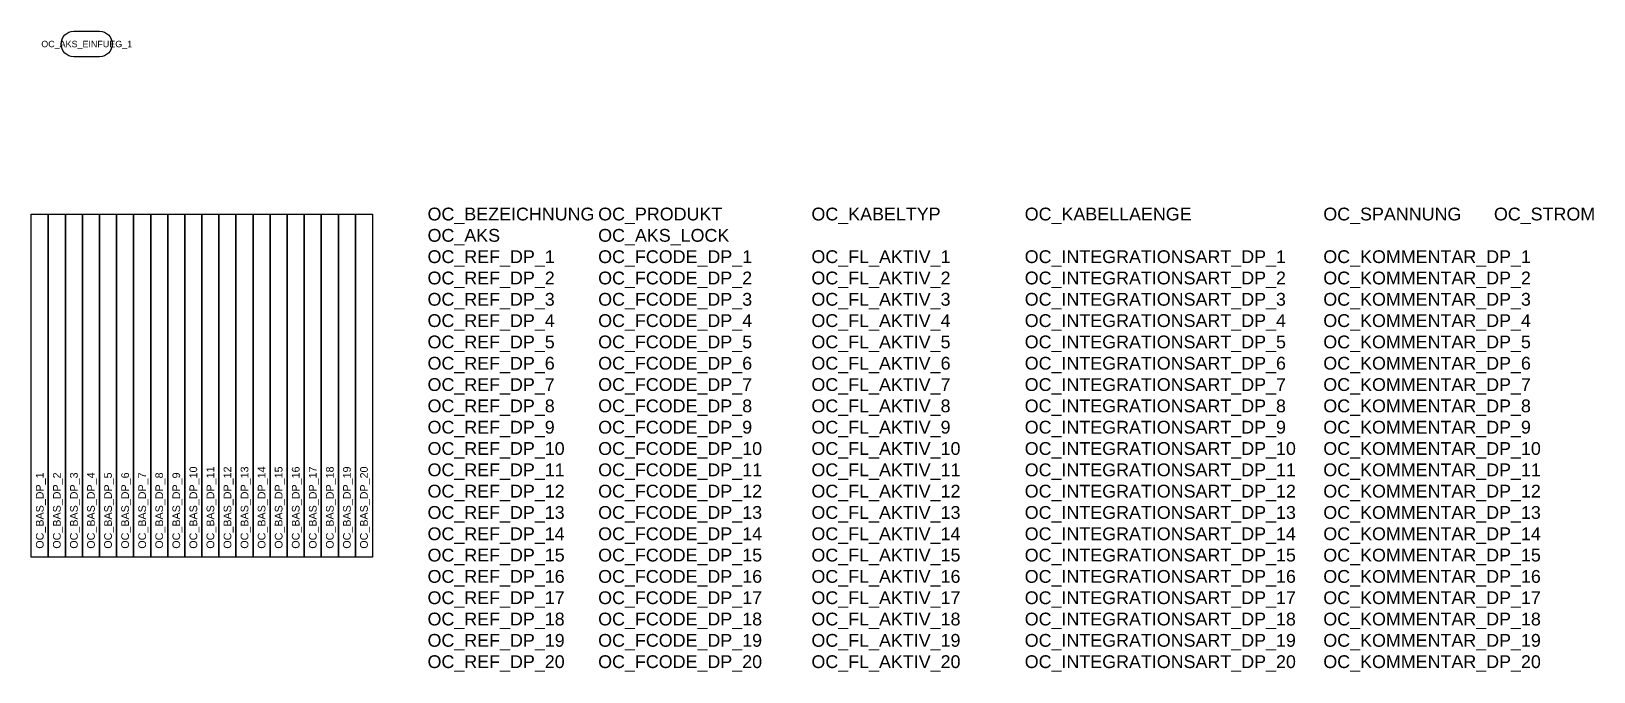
# Model space of a CAD drawing. Header units: millimetres. Extents: x -2 to 364, y -112 to 38.
import ezdxf
from ezdxf.enums import TextEntityAlignment as Align

# ---------------------------------------------------------------- set-up
doc = ezdxf.new("R2010")
doc.units = ezdxf.units.MM
doc.layers.add('GA-BAS-Bezeichnung', color=7, linetype='Continuous')
doc.styles.get("Standard").update_dxf_attribs({"font": 'arial.ttf'})

msp = doc.modelspace()

# ---------------------------------------------------------------- linework, layer by layer
msp.add_lwpolyline([(14, 31.88), (8, 31.88, -1), (8, 37.88), (14, 37.88, -1)], format="xyb", close=True)
at = {"layer": 'GA-BAS-Bezeichnung'}
for points in [[(-2, -5), (2, -5), (2, -85.5), (-2, -85.5)], [(2, -5), (6, -5), (6, -85.5), (2, -85.5)], [(6, -5), (10, -5), (10, -85.5), (6, -85.5)], [(10, -5), (14, -5), (14, -85.5), (10, -85.5)], [(14, -5), (18, -5), (18, -85.5), (14, -85.5)], [(18, -5), (22, -5), (22, -85.5), (18, -85.5)], [(22, -5), (26, -5), (26, -85.5), (22, -85.5)], [(26, -5), (30, -5), (30, -85.5), (26, -85.5)], [(30, -5), (34, -5), (34, -85.5), (30, -85.5)], [(34, -5), (38, -5), (38, -85.5), (34, -85.5)], [(38, -5), (42, -5), (42, -85.5), (38, -85.5)], [(42, -5), (46, -5), (46, -85.5), (42, -85.5)], [(46, -5), (50, -5), (50, -85.5), (46, -85.5)], [(50, -5), (54, -5), (54, -85.5), (50, -85.5)], [(54, -5), (58, -5), (58, -85.5), (54, -85.5)], [(58, -5), (62, -5), (62, -85.5), (58, -85.5)], [(62, -5), (66, -5), (66, -85.5), (62, -85.5)], [(66, -5), (70, -5), (70, -85.5), (66, -85.5)], [(70, -5), (74, -5), (74, -85.5), (70, -85.5)], [(74, -5), (78, -5), (78, -85.5), (74, -85.5)]]:
    msp.add_lwpolyline(points, close=True, dxfattribs=at)

# ---------------------------------------------------------------- texts
msp.add_attdef('OC_AKS_EINFUEG_1', text='', height=1.5).set_placement((11, 34.88), align=Align.MIDDLE_CENTER)
for tag, text, flags, p in [('OC_BEZEICHNUNG', '', 1, (90.91, -5)), ('OC_PRODUKT', '', 1, (130.91, -5)), ('OC_KABELTYP', '', 9, (180.91, -5)), ('OC_KABELLAENGE', '', 1, (230.91, -5)), ('OC_SPANNUNG', '', 1, (300.91, -5)), ('OC_STROM', '', 1, (340.91, -5)), ('OC_AKS_LOCK', '', 1, (130.91, -10)), ('OC_REF_DP_1', '', 1, (90.91, -15)), ('OC_FCODE_DP_1', '', 1, (130.91, -15)), ('OC_FL_AKTIV_1', 'NEIN', 9, (180.91, -15)), ('OC_INTEGRATIONSART_DP_1', '', 1, (230.91, -15)), ('OC_KOMMENTAR_DP_1', '', 1, (300.91, -15)), ('OC_REF_DP_2', '', 1, (90.91, -20)), ('OC_FCODE_DP_2', '', 1, (130.91, -20)), ('OC_FL_AKTIV_2', 'NEIN', 9, (180.91, -20)), ('OC_INTEGRATIONSART_DP_2', '', 1, (230.91, -20)), ('OC_KOMMENTAR_DP_2', '', 1, (300.91, -20)), ('OC_REF_DP_3', '', 1, (90.91, -25)), ('OC_FCODE_DP_3', '', 1, (130.91, -25)), ('OC_FL_AKTIV_3', 'NEIN', 9, (180.91, -25)), ('OC_INTEGRATIONSART_DP_3', '', 1, (230.91, -25)), ('OC_KOMMENTAR_DP_3', '', 1, (300.91, -25)), ('OC_REF_DP_4', '', 1, (90.91, -30)), ('OC_FCODE_DP_4', '', 1, (130.91, -30)), ('OC_FL_AKTIV_4', 'NEIN', 9, (180.91, -30)), ('OC_INTEGRATIONSART_DP_4', '', 1, (230.91, -30)), ('OC_KOMMENTAR_DP_4', '', 1, (300.91, -30)), ('OC_REF_DP_5', '', 1, (90.91, -35)), ('OC_FCODE_DP_5', '', 1, (130.91, -35)), ('OC_FL_AKTIV_5', 'NEIN', 9, (180.91, -35)), ('OC_INTEGRATIONSART_DP_5', '', 1, (230.91, -35)), ('OC_KOMMENTAR_DP_5', '', 1, (300.91, -35)), ('OC_REF_DP_6', '', 1, (90.91, -40)), ('OC_FCODE_DP_6', '', 1, (130.91, -40)), ('OC_FL_AKTIV_6', 'NEIN', 9, (180.91, -40)), ('OC_INTEGRATIONSART_DP_6', '', 1, (230.91, -40)), ('OC_KOMMENTAR_DP_6', '', 1, (300.91, -40)), ('OC_REF_DP_7', '', 1, (90.91, -45)), ('OC_FCODE_DP_7', '', 1, (130.91, -45)), ('OC_FL_AKTIV_7', 'NEIN', 9, (180.91, -45)), ('OC_INTEGRATIONSART_DP_7', '', 1, (230.91, -45)), ('OC_KOMMENTAR_DP_7', '', 1, (300.91, -45)), ('OC_REF_DP_8', '', 1, (90.91, -50)), ('OC_FCODE_DP_8', '', 1, (130.91, -50)), ('OC_FL_AKTIV_8', 'NEIN', 9, (180.91, -50)), ('OC_INTEGRATIONSART_DP_8', '', 1, (230.91, -50)), ('OC_KOMMENTAR_DP_8', '', 1, (300.91, -50)), ('OC_REF_DP_9', '', 1, (90.91, -55)), ('OC_FCODE_DP_9', '', 1, (130.91, -55)), ('OC_FL_AKTIV_9', 'NEIN', 9, (180.91, -55)), ('OC_INTEGRATIONSART_DP_9', '', 1, (230.91, -55)), ('OC_KOMMENTAR_DP_9', '', 1, (300.91, -55)), ('OC_REF_DP_10', '', 1, (90.91, -60)), ('OC_FCODE_DP_10', '', 1, (130.91, -60)), ('OC_FL_AKTIV_10', 'NEIN', 9, (180.91, -60)), ('OC_INTEGRATIONSART_DP_10', '', 1, (230.91, -60)), ('OC_KOMMENTAR_DP_10', '', 1, (300.91, -60)), ('OC_REF_DP_11', '', 1, (90.91, -65)), ('OC_FCODE_DP_11', '', 1, (130.91, -65)), ('OC_FL_AKTIV_11', 'NEIN', 9, (180.91, -65)), ('OC_INTEGRATIONSART_DP_11', '', 1, (230.91, -65)), ('OC_KOMMENTAR_DP_11', '', 1, (300.91, -65)), ('OC_REF_DP_12', '', 1, (90.91, -70)), ('OC_FCODE_DP_12', '', 1, (130.91, -70)), ('OC_FL_AKTIV_12', 'NEIN', 9, (180.91, -70)), ('OC_INTEGRATIONSART_DP_12', '', 1, (230.91, -70)), ('OC_KOMMENTAR_DP_12', '', 1, (300.91, -70)), ('OC_REF_DP_13', '', 1, (90.91, -75)), ('OC_FCODE_DP_13', '', 1, (130.91, -75)), ('OC_FL_AKTIV_13', 'NEIN', 9, (180.91, -75)), ('OC_INTEGRATIONSART_DP_13', '', 1, (230.91, -75)), ('OC_KOMMENTAR_DP_13', '', 1, (300.91, -75)), ('OC_REF_DP_14', '', 1, (90.91, -80)), ('OC_FCODE_DP_14', '', 1, (130.91, -80)), ('OC_FL_AKTIV_14', 'NEIN', 9, (180.91, -80)), ('OC_INTEGRATIONSART_DP_14', '', 1, (230.91, -80)), ('OC_KOMMENTAR_DP_14', '', 1, (300.91, -80)), ('OC_REF_DP_15', '', 1, (90.91, -85)), ('OC_FCODE_DP_15', '', 1, (130.91, -85)), ('OC_FL_AKTIV_15', 'NEIN', 9, (180.91, -85)), ('OC_INTEGRATIONSART_DP_15', '', 1, (230.91, -85)), ('OC_KOMMENTAR_DP_15', '', 1, (300.91, -85)), ('OC_REF_DP_16', '', 1, (90.91, -90)), ('OC_FCODE_DP_16', '', 1, (130.91, -90)), ('OC_FL_AKTIV_16', 'NEIN', 9, (180.91, -90)), ('OC_INTEGRATIONSART_DP_16', '', 1, (230.91, -90)), ('OC_KOMMENTAR_DP_16', '', 1, (300.91, -90)), ('OC_REF_DP_17', '', 1, (90.91, -95)), ('OC_FCODE_DP_17', '', 1, (130.91, -95)), ('OC_FL_AKTIV_17', 'NEIN', 9, (180.91, -95)), ('OC_INTEGRATIONSART_DP_17', '', 1, (230.91, -95)), ('OC_KOMMENTAR_DP_17', '', 1, (300.91, -95)), ('OC_REF_DP_18', '', 1, (90.91, -100)), ('OC_FCODE_DP_18', '', 1, (130.91, -100)), ('OC_FL_AKTIV_18', 'NEIN', 9, (180.91, -100)), ('OC_INTEGRATIONSART_DP_18', '', 1, (230.91, -100)), ('OC_KOMMENTAR_DP_18', '', 1, (300.91, -100)), ('OC_REF_DP_19', '', 1, (90.91, -105)), ('OC_FCODE_DP_19', '', 1, (130.91, -105)), ('OC_FL_AKTIV_19', 'NEIN', 9, (180.91, -105)), ('OC_INTEGRATIONSART_DP_19', '', 1, (230.91, -105)), ('OC_KOMMENTAR_DP_19', '', 1, (300.91, -105)), ('OC_REF_DP_20', '', 1, (90.91, -110)), ('OC_FCODE_DP_20', '', 1, (130.91, -110)), ('OC_FL_AKTIV_20', 'NEIN', 9, (180.91, -110)), ('OC_INTEGRATIONSART_DP_20', '', 1, (230.91, -110)), ('OC_KOMMENTAR_DP_20', '', 1, (300.91, -110))]:
    msp.add_attdef(tag, text=text, height=3, dxfattribs=dict(flags=flags)).set_placement(p, align=Align.MIDDLE_LEFT)
msp.add_attdef('OC_AKS', text='', height=3).set_placement((90.91, -10), align=Align.MIDDLE_LEFT)
for tag, p in [('OC_BAS_DP_1', (0, -83.5)), ('OC_BAS_DP_2', (4, -83.5)), ('OC_BAS_DP_3', (8, -83.5)), ('OC_BAS_DP_4', (12, -83.5)), ('OC_BAS_DP_5', (16, -83.5)), ('OC_BAS_DP_6', (20, -83.5)), ('OC_BAS_DP_7', (24, -83.5)), ('OC_BAS_DP_8', (28, -83.5)), ('OC_BAS_DP_9', (32, -83.5)), ('OC_BAS_DP_10', (36, -83.5)), ('OC_BAS_DP_11', (40, -83.5)), ('OC_BAS_DP_12', (44, -83.5)), ('OC_BAS_DP_13', (48, -83.5)), ('OC_BAS_DP_14', (52, -83.5)), ('OC_BAS_DP_15', (56, -83.5)), ('OC_BAS_DP_16', (60, -83.5)), ('OC_BAS_DP_17', (64, -83.5)), ('OC_BAS_DP_18', (68, -83.5)), ('OC_BAS_DP_19', (72, -83.5)), ('OC_BAS_DP_20', (76, -83.5))]:
    msp.add_attdef(tag, text='', height=1.8, rotation=90, dxfattribs=at).set_placement(p, align=Align.MIDDLE_LEFT)

doc.saveas('drawing.dxf')
